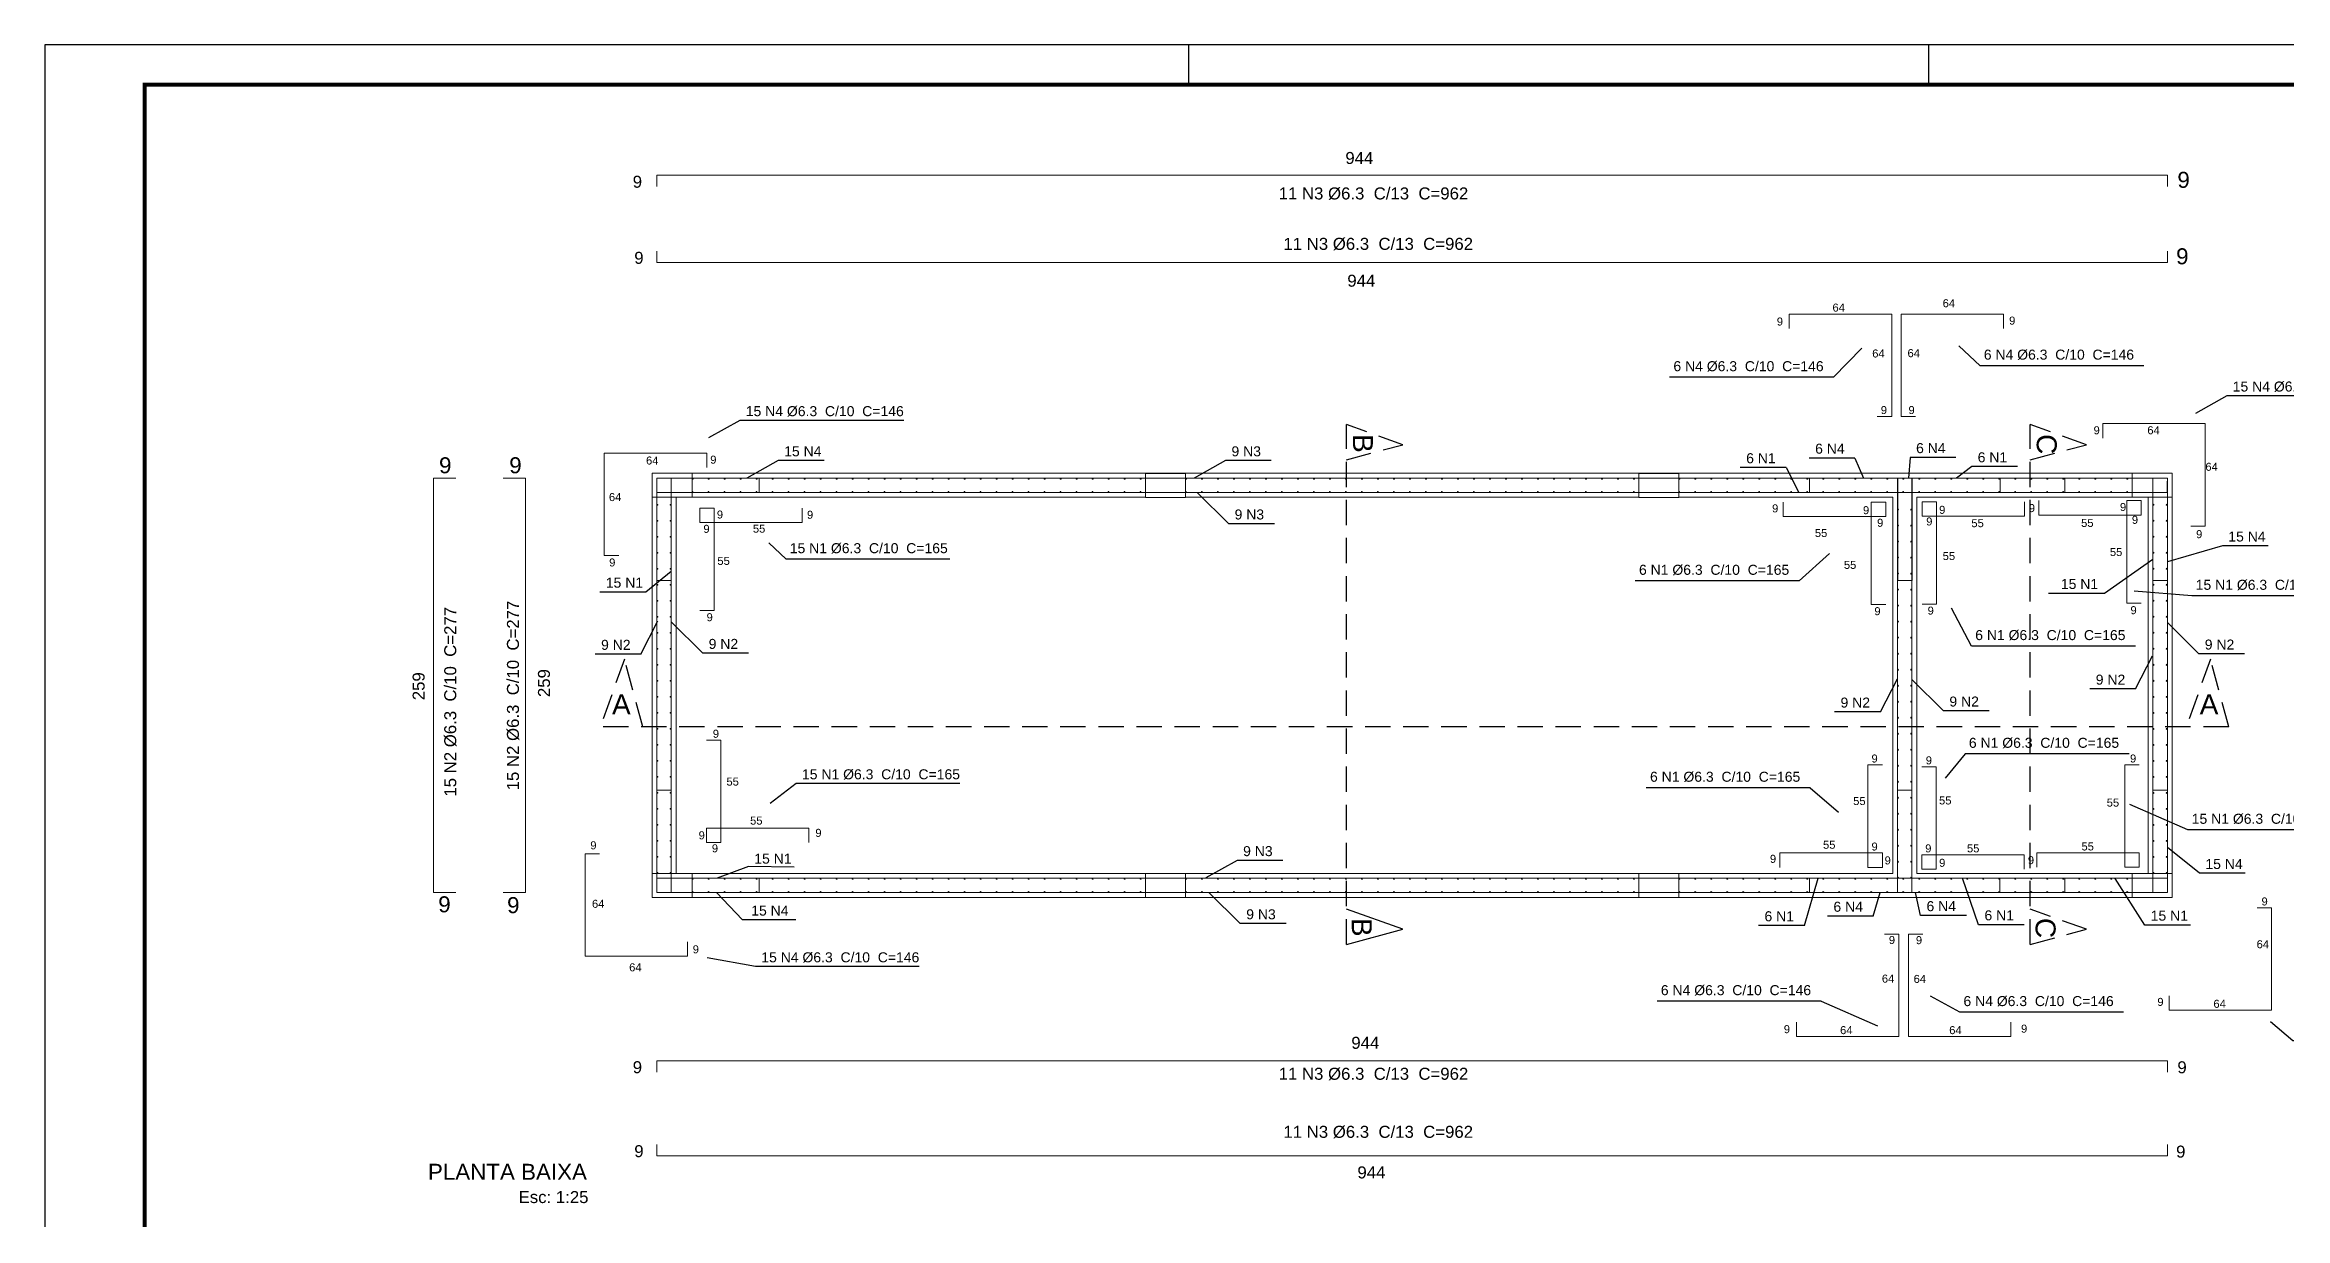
# Model space of a CAD drawing. Header units: centimetres. Extents: x 1386 to 1561, y 365 to 425.
# Drawn here: x 1386.2 to 1442.2, y 395.9 to 425.2 of the extents above; entities that cross this region are included whole.
import ezdxf

# ---------------------------------------------------------------- set-up
doc = ezdxf.new("R2010")
doc.units = ezdxf.units.CM
doc.linetypes.add('HIDDEN', pattern=[9.525, 6.35, -3.175])
for name, color, linetype, lineweight in [('ARM_LONGITUDINAL_Ø6_3', 31, 'Continuous', 9), ('DT-Textos', 7, 'Continuous', 5), ('ELE_CONT_NOS', 122, 'Continuous', 9), ('MUR_CARAS_HORMIGON', 5, 'Continuous', 9), ('PILAR_BETAO', 2, 'Continuous', 9)]:
    doc.layers.add(name, color=color, linetype=linetype, lineweight=lineweight)
for name, color, linetype in [('ARQ-FOLHA', 7, 'Continuous'), ('Bwc eletros móveis textos', 7, 'Continuous'), ('LINHAS GERAIS.', 7, 'Continuous'), ('PDF_Text', 7, 'Continuous')]:
    doc.layers.add(name, color=color, linetype=linetype)
doc.styles.add('PDF Arial', font='arial.ttf')
doc.styles.get("Standard").update_dxf_attribs({"font": 'arial.ttf'})

# ---------------------------------------------------------------- blocks, each defined once
blk = doc.blocks.new('FOLHA A1')
at = {"layer": 'ARQ-FOLHA'}
for p, q in [((841, 0), (0, 0)), ((0, 0), (0, -594)), ((286, -10), (286, 0)), ((471, -10), (471, 0))]:
    blk.add_line(p, q, dxfattribs=at)
at = {"layer": 'ARQ-FOLHA', "const_width": 1}
blk.add_lwpolyline([(25, -10), (25, -584), (831, -584), (831, -10), (25, -10)], dxfattribs=at)

msp = doc.modelspace()

# ---------------------------------------------------------------- linework, layer by layer
at = {"color": 8}
for p, q in [((1430.8727, 416.9197), (1431.5807, 417.646)), ((1434.5343, 417.2085), (1434.0055, 417.7038)), ((1430.8727, 416.9197), (1426.7752, 416.9197)), ((1438.6317, 417.2085), (1434.5343, 417.2085)), ((1429.6844, 414.6626), (1428.5406, 414.6626)), ((1429.6844, 414.6626), (1430.008, 414.0384)), ((1431.4079, 414.9003), (1430.2641, 414.9003)), ((1431.4079, 414.9003), (1431.6179, 414.3984)), ((1432.7876, 414.9151), (1432.75, 414.3979)), ((1433.9314, 414.9151), (1432.7876, 414.9151)), ((1434.3276, 414.6854), (1433.9462, 414.3984)), ((1435.4714, 414.6854), (1434.3276, 414.6854)), ((1404.6856, 412.371), (1404.2581, 412.7777)), ((1408.783, 412.371), (1404.6856, 412.371)), ((1430.0125, 411.8303), (1430.7687, 412.517)), ((1438.8566, 412.3649), (1437.6422, 411.5189)), ((1401.8167, 412.0672), (1401.1775, 411.5513)), ((1430.0125, 411.8303), (1425.9151, 411.8303)), ((1401.1775, 411.5513), (1400.0337, 411.5513)), ((1434.3199, 410.1989), (1433.8246, 411.1468)), ((1437.6422, 411.5189), (1436.2415, 411.5189)), ((1439.8315, 411.4555), (1438.3833, 411.5753)), ((1443.9289, 411.4555), (1439.8315, 411.4555)), ((1401.0588, 409.9985), (1401.4847, 410.8277)), ((1401.0588, 409.9985), (1399.915, 409.9985)), ((1438.4173, 410.1989), (1434.3199, 410.1989)), ((1438.4232, 409.1291), (1438.8491, 409.9583)), ((1432.0431, 408.5557), (1432.469, 409.3849)), ((1438.4232, 409.1291), (1437.2794, 409.1291)), ((1432.0431, 408.5557), (1430.8993, 408.5557)), ((1434.1615, 407.5064), (1433.6662, 406.903)), ((1438.2589, 407.5064), (1434.1615, 407.5064)), ((1430.2883, 406.6581), (1426.1908, 406.6581)), ((1430.2883, 406.6581), (1430.9963, 406.0469)), ((1439.7323, 405.6076), (1438.2792, 406.2433)), ((1443.8297, 405.6076), (1439.7323, 405.6076)), ((1440.0207, 404.5209), (1439.2166, 405.1656)), ((1430.1421, 403.2147), (1430.4866, 404.3984)), ((1434.497, 403.2376), (1434.093, 404.3984)), ((1438.6528, 403.2294), (1437.9086, 404.3903)), ((1441.1646, 404.5209), (1440.0207, 404.5209)), ((1402.9466, 404.0385), (1403.596, 403.3565)), ((1431.8656, 403.4524), (1432.0379, 404.0443)), ((1433.0484, 403.4673), (1432.9189, 404.0385)), ((1404.9314, 403.3565), (1403.596, 403.3565)), ((1431.8656, 403.4524), (1430.7218, 403.4524)), ((1434.1922, 403.4673), (1433.0484, 403.4673)), ((1430.1421, 403.2147), (1428.9983, 403.2147)), ((1435.6408, 403.2376), (1434.497, 403.2376)), ((1439.7966, 403.2294), (1438.6528, 403.2294)), ((1430.5588, 401.3243), (1426.4614, 401.3243)), ((1430.5588, 401.3243), (1431.9723, 400.713)), ((1434.0255, 401.0512), (1433.2968, 401.4544)), ((1438.1229, 401.0512), (1434.0255, 401.0512))]:
    msp.add_line(p, q, dxfattribs=at)
for points in [[(1444.8005, 416.4545), (1440.7031, 416.4545), (1439.9185, 416.0177)], [(1407.6296, 415.8387), (1403.5321, 415.8387), (1402.7476, 415.4018)], [(1405.6358, 414.8353), (1404.4919, 414.8353), (1403.7074, 414.3985)], [(1416.8177, 414.8353), (1415.6738, 414.8353), (1414.8893, 414.3984)], [(1416.8955, 413.2569), (1415.7517, 413.2569), (1414.9637, 414.0385)], [(1441.7368, 412.7058), (1440.593, 412.7058), (1439.2165, 412.3093)], [(1403.7486, 410.0221), (1402.6048, 410.0221), (1401.8167, 410.8036)], [(1441.1485, 410.0055), (1440.0046, 410.0055), (1439.2166, 410.7871)], [(1434.7646, 408.5813), (1433.6208, 408.5813), (1432.8327, 409.3628)], [(1409.0347, 406.7631), (1404.9372, 406.7631), (1404.2879, 406.2674)], [(1404.8891, 404.6766), (1403.7453, 404.6905), (1402.9608, 404.3985)], [(1417.1087, 404.8425), (1415.9649, 404.8425), (1415.1803, 404.4056)], [(1417.1866, 403.2641), (1416.0427, 403.2641), (1415.2547, 404.0457)], [(1408.0181, 402.1891), (1403.9206, 402.1891), (1402.7182, 402.4085)], [(1446.4519, 400.3352), (1442.3545, 400.3352), (1441.7953, 400.8095)]]:
    msp.add_lwpolyline(points, dxfattribs=at)
at = {"layer": 'ARM_LONGITUDINAL_Ø6_3'}
for p, q in [((1395.8739, 404.0385), (1396.4339, 404.0385)), ((1398.1737, 404.0385), (1397.6137, 404.0385)), ((1401.4567, 404.0385), (1402.0167, 404.0385)), ((1401.8167, 404.0385), (1401.4567, 404.0385)), ((1432.4727, 404.0393), (1432.8327, 404.0384)), ((1432.8327, 404.0384), (1432.4727, 404.0384)), ((1438.8566, 404.0384), (1439.2165, 404.0384))]:
    msp.add_line(p, q, dxfattribs=at)
for points in [[(1401.4567, 421.6863), (1401.4567, 421.9663), (1439.2166, 421.9662), (1439.2166, 421.6862)], [(1439.2165, 420.0673), (1439.2165, 419.7873), (1401.4567, 419.7875), (1401.4567, 420.0675)], [(1431.9657, 415.9389), (1432.3257, 415.9389), (1432.3257, 418.4989), (1429.7657, 418.4989), (1429.7657, 418.1389)], [(1432.9223, 415.9389), (1432.5623, 415.9389), (1432.5622, 418.4989), (1435.1223, 418.4989), (1435.1223, 418.1389)], [(1439.8014, 413.1998), (1440.1614, 413.1998), (1440.1614, 415.7598), (1437.6014, 415.7598), (1437.6014, 415.3998)], [(1402.7031, 414.6656), (1402.7031, 415.0256), (1400.1431, 415.0256), (1400.1431, 412.4656), (1400.5031, 412.4656)], [(1396.4339, 414.3985), (1395.8739, 414.3985), (1395.8738, 404.0385)], [(1397.6137, 414.3985), (1398.1737, 414.3985), (1398.1738, 404.0385)], [(1439.2133, 414.3184), (1439.2133, 414.0384), (1401.4535, 414.0385), (1401.4535, 414.3185)], [(1401.4567, 414.1185), (1401.4567, 414.3985), (1439.2166, 414.3984), (1439.2166, 414.1184)], [(1402.0167, 414.3985), (1401.4567, 414.3985), (1401.4567, 404.0385)], [(1404.0167, 414.0384), (1404.0167, 414.3984), (1401.4567, 414.3985), (1401.4567, 411.8384), (1401.8167, 411.8384)], [(1404.0167, 414.3985), (1404.0167, 414.0385), (1401.4567, 414.0385), (1401.4567, 414.3985), (1401.8167, 414.3985), (1401.8167, 411.8385), (1401.4567, 411.8385)], [(1401.8157, 414.3985), (1401.8167, 414.3985), (1401.8167, 404.0385)], [(1432.8352, 411.8379), (1432.4752, 411.8379), (1432.4752, 414.3979), (1432.8352, 414.3979), (1432.8352, 414.0379), (1430.2752, 414.0379), (1430.2752, 414.3979)], [(1432.2727, 414.3984), (1432.8327, 414.3984), (1432.8327, 404.0384)], [(1432.8352, 414.3996), (1432.4727, 414.3993), (1432.4727, 404.0393)], [(1432.4752, 411.8396), (1432.8352, 411.8396), (1432.8352, 414.3996), (1432.4752, 414.3996), (1432.4752, 414.0396), (1435.0352, 414.0396), (1435.0352, 414.3996)], [(1438.8565, 411.8384), (1439.2165, 411.8384), (1439.2166, 414.3984), (1436.6565, 414.3984), (1436.6565, 414.0384)], [(1439.2166, 411.8384), (1438.8566, 411.8384), (1438.8566, 414.3984), (1439.2166, 414.3984), (1439.2166, 414.0384), (1436.6566, 414.0384), (1436.6566, 414.3984)], [(1438.6566, 414.3984), (1439.2166, 414.3984), (1439.2166, 404.0384)], [(1439.2166, 414.3984), (1438.8566, 414.3984), (1438.8565, 404.0384)], [(1405.0913, 413.6501), (1405.0913, 413.2901), (1402.5313, 413.2901), (1402.5313, 413.6501), (1402.8913, 413.6501), (1402.8913, 411.0901), (1402.5313, 411.0901)], [(1432.1763, 411.2369), (1431.8163, 411.2369), (1431.8163, 413.7969), (1432.1763, 413.7969), (1432.1763, 413.4369), (1429.6163, 413.4369), (1429.6163, 413.7969)], [(1433.0861, 411.2454), (1433.4461, 411.2454), (1433.4461, 413.8054), (1433.0861, 413.8054), (1433.0861, 413.4454), (1435.6461, 413.4454), (1435.6461, 413.8054)], [(1438.5649, 411.2765), (1438.2049, 411.2765), (1438.2049, 413.8365), (1438.5649, 413.8365), (1438.5649, 413.4765), (1436.0049, 413.4765), (1436.0049, 413.8365)], [(1402.699, 407.849), (1403.059, 407.849), (1403.059, 405.289), (1402.699, 405.289), (1402.699, 405.649), (1405.259, 405.649), (1405.259, 405.289)], [(1429.5328, 404.6698), (1429.5328, 405.0298), (1432.0928, 405.0298), (1432.0928, 404.6698), (1431.7328, 404.6698), (1431.7328, 407.2298), (1432.0928, 407.2298)], [(1433.0752, 407.1837), (1433.4352, 407.1837), (1433.4352, 404.6237), (1433.0752, 404.6237), (1433.0752, 404.9837), (1435.6352, 404.9837), (1435.6352, 404.6237)], [(1435.9516, 404.6712), (1435.9516, 405.0312), (1438.5116, 405.0312), (1438.5116, 404.6712), (1438.1516, 404.6712), (1438.1516, 407.2312), (1438.5116, 407.2312)], [(1401.4567, 406.5985), (1401.8167, 406.5985), (1401.8167, 404.0385), (1401.4567, 404.0385), (1401.4567, 404.3985), (1404.0167, 404.3985), (1404.0167, 404.0385)], [(1401.8167, 406.5985), (1401.4567, 406.5985), (1401.4567, 404.0385), (1404.0167, 404.0385), (1404.0167, 404.3985)], [(1430.2672, 404.0384), (1430.2672, 404.3984), (1432.8272, 404.3984), (1432.8272, 404.0384), (1432.4672, 404.0384), (1432.4672, 406.5984), (1432.8272, 406.5984)], [(1432.4672, 406.5984), (1432.8272, 406.5984), (1432.8272, 404.0384), (1432.4672, 404.0384), (1432.4672, 404.3984), (1435.0272, 404.3984), (1435.0272, 404.0384)], [(1436.6566, 404.0384), (1436.6566, 404.3984), (1439.2166, 404.3984), (1439.2166, 404.0384), (1438.8566, 404.0384), (1438.8566, 406.5984), (1439.2166, 406.5984)], [(1436.6566, 404.3984), (1436.6566, 404.0384), (1439.2166, 404.0384), (1439.2166, 406.5984), (1438.8566, 406.5984)], [(1400.0231, 405.0067), (1399.6631, 405.0067), (1399.6631, 402.4467), (1402.2231, 402.4467), (1402.2231, 402.8067)], [(1401.4567, 404.1185), (1401.4567, 404.3985), (1439.2166, 404.3984), (1439.2166, 404.1184)], [(1439.2165, 404.3184), (1439.2165, 404.0384), (1401.4567, 404.0386), (1401.4567, 404.3186)], [(1439.261, 401.4581), (1439.261, 401.0981), (1441.821, 401.098), (1441.821, 403.6581), (1441.461, 403.6581)], [(1429.944, 400.7999), (1429.944, 400.4399), (1432.504, 400.4399), (1432.504, 402.9999), (1432.144, 402.9999)], [(1435.3055, 400.7999), (1435.3055, 400.4399), (1432.7455, 400.4399), (1432.7455, 402.9999), (1433.1055, 402.9999)], [(1401.4567, 399.5555), (1401.4567, 399.8355), (1439.2166, 399.8354), (1439.2166, 399.5554)], [(1439.2165, 397.7405), (1439.2165, 397.4605), (1401.4567, 397.4606), (1401.4567, 397.7406)]]:
    msp.add_lwpolyline(points, dxfattribs=at)
for centre in [(1402.3499, 414.3848), (1402.3499, 414.0511), (1402.7499, 414.3848), (1402.7499, 414.0511), (1403.1499, 414.3848), (1403.1499, 414.0511), (1403.5499, 414.3848), (1403.5499, 414.0511), (1403.9499, 414.3848), (1403.9499, 414.0511), (1404.3499, 414.3848), (1404.3499, 414.0511), (1404.7499, 414.3848), (1404.7499, 414.0511), (1405.1499, 414.3848), (1405.1499, 414.0511), (1405.5499, 414.3848), (1405.5499, 414.0511), (1405.9499, 414.3848), (1405.9499, 414.0511), (1406.3499, 414.3848), (1406.3499, 414.0511), (1406.7499, 414.3848), (1406.7499, 414.0511), (1407.1499, 414.3848), (1407.1499, 414.0511), (1407.5499, 414.3848), (1407.5499, 414.0511), (1407.9499, 414.3848), (1407.9499, 414.0511), (1408.3499, 414.3848), (1408.3499, 414.0511), (1408.7499, 414.3848), (1408.7499, 414.0511), (1409.1499, 414.3848), (1409.1499, 414.0511), (1409.5499, 414.3848), (1409.5499, 414.0511), (1409.9499, 414.3848), (1409.9499, 414.0511), (1410.3499, 414.3848), (1410.3499, 414.0511), (1410.7499, 414.3848), (1410.7499, 414.0511), (1411.1499, 414.3848), (1411.1499, 414.0511), (1411.5499, 414.3848), (1411.5499, 414.0511), (1411.9499, 414.3848), (1411.9499, 414.0511), (1412.3499, 414.3848), (1412.3499, 414.0511), (1412.7499, 414.3848), (1412.7499, 414.0511), (1413.1499, 414.3848), (1413.1499, 414.0511), (1413.5499, 414.3848), (1413.5499, 414.0511), (1414.6819, 414.3848), (1414.6819, 414.0511), (1415.0819, 414.3848), (1415.0819, 414.0511), (1415.4819, 414.3848), (1415.4819, 414.0511), (1415.8819, 414.3848), (1415.8819, 414.0511), (1416.2819, 414.3848), (1416.2819, 414.0511), (1416.6819, 414.3848), (1416.6819, 414.0511), (1417.0819, 414.3848), (1417.0819, 414.0511), (1417.4819, 414.3848), (1417.4819, 414.0511), (1417.8819, 414.3848), (1417.8819, 414.0511), (1418.2819, 414.3848), (1418.2819, 414.0511), (1418.6819, 414.3848), (1418.6819, 414.0511), (1419.0819, 414.3848), (1419.0819, 414.0511), (1419.4819, 414.3848), (1419.4819, 414.0511), (1419.8819, 414.3848), (1419.8819, 414.0511), (1420.2819, 414.3848), (1420.2819, 414.0511), (1420.6819, 414.3848), (1420.6819, 414.0511), (1421.0819, 414.3848), (1421.0819, 414.0511), (1421.4819, 414.3848), (1421.4819, 414.0511), (1421.8819, 414.3848), (1421.8819, 414.0511), (1422.2819, 414.3848), (1422.2819, 414.0511), (1422.6819, 414.3848), (1422.6819, 414.0511), (1423.0819, 414.3848), (1423.0819, 414.0511), (1423.4819, 414.3848), (1423.4819, 414.0511), (1423.8819, 414.3848), (1423.8819, 414.0511), (1424.2819, 414.3848), (1424.2819, 414.0511), (1424.6819, 414.3848), (1424.6819, 414.0511), (1425.0819, 414.3848), (1425.0819, 414.0511), (1425.4819, 414.3848), (1425.4819, 414.0511), (1425.8819, 414.3848), (1425.8819, 414.0511), (1427.0139, 414.3847), (1427.0139, 414.0511), (1427.4139, 414.3847), (1427.4139, 414.0511), (1427.8139, 414.3847), (1427.8139, 414.0511), (1428.2139, 414.3847), (1428.2139, 414.0511), (1428.6139, 414.3847), (1428.6139, 414.0511), (1429.0139, 414.3847), (1429.0139, 414.0511), (1429.4139, 414.3847), (1429.4139, 414.0511), (1429.8139, 414.3847), (1429.8139, 414.0511), (1430.2139, 414.3847), (1430.2139, 414.0511), (1430.6139, 414.3847), (1430.6139, 414.0511), (1431.0139, 414.3847), (1431.0139, 414.0511), (1431.4139, 414.3847), (1431.4139, 414.0511), (1431.8139, 414.3847), (1431.8139, 414.0511), (1432.2139, 414.3847), (1432.2139, 414.0511), (1432.6139, 414.3847), (1432.6139, 414.0511), (1433.0139, 414.3847), (1433.0139, 414.0511), (1433.4139, 414.3847), (1433.4139, 414.0511), (1433.8139, 414.3847), (1433.8139, 414.0511), (1434.2139, 414.3847), (1434.2139, 414.0511), (1434.6139, 414.3847), (1434.6139, 414.0511), (1435.0139, 414.3847), (1435.0139, 414.0511), (1435.4139, 414.3847), (1435.4139, 414.0511), (1435.8139, 414.3847), (1435.8139, 414.0511), (1436.2139, 414.3847), (1436.2139, 414.0511), (1436.6139, 414.3847), (1436.6139, 414.0511), (1437.0139, 414.3847), (1437.0139, 414.0511), (1437.4139, 414.3847), (1437.4139, 414.0511), (1437.8139, 414.3847), (1437.8139, 414.0511), (1438.2139, 414.3847), (1438.2139, 414.0511), (1401.469, 413.731), (1401.469, 413.331), (1401.8027, 413.731), (1401.8027, 413.331), (1432.4795, 413.611), (1432.8131, 413.611), (1438.8689, 413.732), (1438.8689, 413.332), (1439.2025, 413.732), (1439.2025, 413.332), (1401.469, 412.931), (1401.8027, 412.931), (1432.4795, 413.211), (1432.4795, 412.811), (1432.8131, 413.211), (1432.8131, 412.811), (1438.8689, 412.932), (1439.2025, 412.932), (1401.469, 412.531), (1401.8027, 412.531), (1432.4795, 412.411), (1432.8131, 412.411), (1438.8689, 412.532), (1439.2025, 412.532), (1401.469, 412.131), (1401.469, 411.731), (1401.8027, 412.131), (1401.8027, 411.731), (1432.4795, 412.011), (1432.8131, 412.011), (1438.8689, 412.132), (1438.8689, 411.732), (1439.2025, 412.132), (1439.2025, 411.732), (1401.469, 411.331), (1401.8027, 411.331), (1432.4795, 411.611), (1432.4795, 411.211), (1432.8131, 411.611), (1432.8131, 411.211), (1438.8689, 411.332), (1439.2025, 411.332), (1401.469, 410.931), (1401.469, 410.531), (1401.8027, 410.931), (1401.8027, 410.531), (1432.4795, 410.811), (1432.8131, 410.811), (1438.8689, 410.932), (1438.8689, 410.532), (1439.2025, 410.932), (1439.2025, 410.532), (1401.469, 410.131), (1401.8027, 410.131), (1432.4795, 410.411), (1432.4795, 410.011), (1432.8131, 410.411), (1432.8131, 410.011), (1438.8689, 410.132), (1439.2025, 410.132), (1401.469, 409.731), (1401.8027, 409.731), (1432.4795, 409.611), (1432.8131, 409.611), (1438.8689, 409.732), (1439.2025, 409.732), (1401.469, 409.331), (1401.469, 408.931), (1401.8027, 409.331), (1401.8027, 408.931), (1432.4795, 409.211), (1432.8131, 409.211), (1438.8689, 409.332), (1438.8689, 408.932), (1439.2025, 409.332), (1439.2025, 408.932), (1401.469, 408.531), (1401.8027, 408.531), (1432.4795, 408.811), (1432.4795, 408.411), (1432.8131, 408.811), (1432.8131, 408.411), (1438.8689, 408.532), (1439.2025, 408.532), (1401.469, 408.131), (1401.469, 407.731), (1401.8027, 408.131), (1401.8027, 407.731), (1432.4795, 408.011), (1432.8131, 408.011), (1438.8689, 408.132), (1438.8689, 407.732), (1439.2025, 408.132), (1439.2025, 407.732), (1401.469, 407.331), (1401.8027, 407.331), (1432.4795, 407.611), (1432.4795, 407.211), (1432.8131, 407.611), (1432.8131, 407.211), (1438.8689, 407.332), (1439.2025, 407.332), (1401.469, 406.931), (1401.8027, 406.931), (1432.4795, 406.811), (1432.8131, 406.811), (1438.8689, 406.932), (1439.2025, 406.932), (1401.469, 406.531), (1401.469, 406.131), (1401.8027, 406.531), (1401.8027, 406.131), (1432.4795, 406.411), (1432.8131, 406.411), (1438.8689, 406.532), (1438.8689, 406.132), (1439.2025, 406.532), (1439.2025, 406.132), (1401.469, 405.731), (1401.8027, 405.731), (1432.4795, 406.011), (1432.4795, 405.611), (1432.8131, 406.011), (1432.8131, 405.611), (1438.8689, 405.732), (1439.2025, 405.732), (1401.469, 405.331), (1401.469, 404.931), (1401.8027, 405.331), (1401.8027, 404.931), (1432.4795, 405.211), (1432.8131, 405.211), (1438.8689, 405.332), (1438.8689, 404.932), (1439.2025, 405.332), (1439.2025, 404.932), (1401.469, 404.531), (1401.8027, 404.531), (1402.3501, 404.3848), (1402.7501, 404.3848), (1403.1501, 404.3848), (1403.5501, 404.3848), (1403.9501, 404.3848), (1404.3501, 404.3848), (1404.7501, 404.3848), (1405.1501, 404.3848), (1405.5501, 404.3848), (1405.9501, 404.3848), (1406.3501, 404.3848), (1406.7501, 404.3848), (1407.1501, 404.3848), (1407.5501, 404.3848), (1407.9501, 404.3848), (1408.3501, 404.3848), (1408.7501, 404.3848), (1409.1501, 404.3848), (1409.5501, 404.3848), (1409.9501, 404.3848), (1410.3501, 404.3848), (1410.7501, 404.3848), (1411.1501, 404.3848), (1411.5501, 404.3848), (1411.9501, 404.3848), (1412.3501, 404.3848), (1412.7501, 404.3848), (1413.1501, 404.3848), (1413.5501, 404.3848), (1414.6819, 404.3847), (1415.0819, 404.3847), (1415.4819, 404.3847), (1415.8819, 404.3847), (1416.2819, 404.3847), (1416.6819, 404.3847), (1417.0819, 404.3847), (1417.4819, 404.3847), (1417.8819, 404.3847), (1418.2819, 404.3847), (1418.6819, 404.3847), (1419.0819, 404.3847), (1419.4819, 404.3847), (1419.8819, 404.3847), (1420.2819, 404.3847), (1420.6819, 404.3847), (1421.0819, 404.3847), (1421.4819, 404.3847), (1421.8819, 404.3847), (1422.2819, 404.3847), (1422.6819, 404.3847), (1423.0819, 404.3847), (1423.4819, 404.3847), (1423.8819, 404.3847), (1424.2819, 404.3847), (1424.6819, 404.3847), (1425.0819, 404.3847), (1425.4819, 404.3847), (1425.8819, 404.3847), (1427.0139, 404.3847), (1427.4139, 404.3847), (1427.8139, 404.3847), (1428.2139, 404.3847), (1428.6139, 404.3847), (1429.0139, 404.3847), (1429.4139, 404.3847), (1429.8139, 404.3847), (1430.2139, 404.3847), (1430.6139, 404.3847), (1431.0139, 404.3847), (1431.4139, 404.3847), (1431.8139, 404.3847), (1432.2139, 404.3847), (1432.4795, 404.811), (1432.4795, 404.411), (1432.6139, 404.3847), (1432.8131, 404.811), (1432.8131, 404.411), (1433.0139, 404.3847), (1433.4139, 404.3847), (1433.8139, 404.3847), (1434.2139, 404.3847), (1434.6139, 404.3847), (1435.0139, 404.3847), (1435.4139, 404.3847), (1435.8139, 404.3847), (1436.2139, 404.3847), (1436.6139, 404.3847), (1437.0139, 404.3847), (1437.4139, 404.3847), (1437.8139, 404.3847), (1438.2139, 404.3847), (1438.8689, 404.532), (1439.2025, 404.532), (1402.3501, 404.0511), (1402.7501, 404.0511), (1403.1501, 404.0511), (1403.5501, 404.0511), (1403.9501, 404.0511), (1404.3501, 404.0511), (1404.7501, 404.0511), (1405.1501, 404.0511), (1405.5501, 404.0511), (1405.9501, 404.0511), (1406.3501, 404.0511), (1406.7501, 404.0511), (1407.1501, 404.0511), (1407.5501, 404.0511), (1407.9501, 404.0511), (1408.3501, 404.0511), (1408.7501, 404.0511), (1409.1501, 404.0511), (1409.5501, 404.0511), (1409.9501, 404.0511), (1410.3501, 404.0511), (1410.7501, 404.0511), (1411.1501, 404.0511), (1411.5501, 404.0511), (1411.9501, 404.0511), (1412.3501, 404.0511), (1412.7501, 404.0511), (1413.1501, 404.0511), (1413.5501, 404.0511), (1414.6819, 404.0511), (1415.0819, 404.0511), (1415.4819, 404.0511), (1415.8819, 404.0511), (1416.2819, 404.0511), (1416.6819, 404.0511), (1417.0819, 404.0511), (1417.4819, 404.0511), (1417.8819, 404.0511), (1418.2819, 404.0511), (1418.6819, 404.0511), (1419.0819, 404.0511), (1419.4819, 404.0511), (1419.8819, 404.0511), (1420.2819, 404.0511), (1420.6819, 404.0511), (1421.0819, 404.0511), (1421.4819, 404.0511), (1421.8819, 404.0511), (1422.2819, 404.0511), (1422.6819, 404.0511), (1423.0819, 404.0511), (1423.4819, 404.0511), (1423.8819, 404.0511), (1424.2819, 404.0511), (1424.6819, 404.0511), (1425.0819, 404.0511), (1425.4819, 404.0511), (1425.8819, 404.0511), (1427.0139, 404.0511), (1427.4139, 404.0511), (1427.8139, 404.0511), (1428.2139, 404.0511), (1428.6139, 404.0511), (1429.0139, 404.0511), (1429.4139, 404.0511), (1429.8139, 404.0511), (1430.2139, 404.0511), (1430.6139, 404.0511), (1431.0139, 404.0511), (1431.4139, 404.0511), (1431.8139, 404.0511), (1432.2139, 404.0511), (1432.6139, 404.0511), (1433.0139, 404.0511), (1433.4139, 404.0511), (1433.8139, 404.0511), (1434.2139, 404.0511), (1434.6139, 404.0511), (1435.0139, 404.0511), (1435.4139, 404.0511), (1435.8139, 404.0511), (1436.2139, 404.0511), (1436.6139, 404.0511), (1437.0139, 404.0511), (1437.4139, 404.0511), (1437.8139, 404.0511), (1438.2139, 404.0511)]:
    msp.add_circle(centre, 0.0126, dxfattribs=at)
at = {"layer": 'ELE_CONT_NOS'}
for p, q in [((1402.3367, 414.5185), (1414.1687, 414.5185)), ((1414.1687, 414.5185), (1426.5007, 414.5185)), ((1426.5007, 414.5185), (1432.6527, 414.5185)), ((1432.6527, 414.5185), (1438.3367, 414.5185)), ((1401.3367, 404.5185), (1401.3367, 413.9185)), ((1401.9367, 404.5185), (1401.9367, 413.9185)), ((1402.3367, 413.9185), (1413.6687, 413.9185)), ((1414.6687, 413.9185), (1426.0007, 413.9185)), ((1427.0007, 413.9185), (1432.3527, 413.9185)), ((1432.3527, 404.5193), (1432.3527, 413.9185)), ((1432.9527, 404.5193), (1432.9527, 413.9185)), ((1432.9527, 413.9185), (1438.3367, 413.9185)), ((1438.7351, 404.5195), (1438.7367, 413.9185)), ((1439.3351, 404.5195), (1439.3367, 413.9185)), ((1402.3367, 404.5185), (1413.8687, 404.5188)), ((1414.4687, 404.5188), (1426.2007, 404.5191)), ((1426.8007, 404.5192), (1432.3527, 404.5193)), ((1432.9527, 404.5193), (1438.335, 404.5195)), ((1402.3367, 403.9185), (1413.6687, 403.9188)), ((1414.6687, 403.9188), (1426.0007, 403.9191)), ((1427.0007, 403.9192), (1432.6527, 403.9193)), ((1432.6527, 403.9193), (1438.335, 403.9195))]:
    msp.add_line(p, q, dxfattribs=at)
at = {"layer": 'LINHAS GERAIS.', "color": 9, "linetype": 'HIDDEN', "ltscale": 0.1}
for p, q in [((1418.6945, 402.7443), (1418.6945, 415.7356)), ((1420.1021, 415.2332), (1418.6945, 415.7356)), ((1435.7882, 402.7443), (1435.7882, 415.7356)), ((1437.1959, 415.2332), (1435.7882, 415.7356)), ((1418.6945, 414.8552), (1420.1021, 415.2332)), ((1435.7882, 414.8552), (1437.1959, 415.2332)), ((1400.6487, 409.8777), (1400.0428, 408.18)), ((1401.1046, 408.18), (1400.6487, 409.8777)), ((1440.2956, 409.8777), (1439.6897, 408.18)), ((1440.7515, 408.18), (1440.2956, 409.8777)), ((1440.7515, 408.18), (1400.0428, 408.18)), ((1437.1959, 403.1223), (1435.7882, 403.6246)), ((1435.7882, 402.7443), (1437.1959, 403.1223))]:
    msp.add_line(p, q, dxfattribs=at)
at = {"layer": 'LINHAS GERAIS.', "color": 8, "linetype": 'HIDDEN'}
for p, q in [((1420.1021, 403.1223), (1418.6945, 403.6246)), ((1418.6945, 402.7443), (1420.1021, 403.1223))]:
    msp.add_line(p, q, dxfattribs=at)
at = {"layer": 'MUR_CARAS_HORMIGON'}
msp.add_line((1432.9527, 404.3993), (1438.335, 404.3995), dxfattribs=at)
at = {"layer": 'PILAR_BETAO'}
for points in [[(1401.3367, 413.9185), (1402.3367, 413.9185), (1402.3367, 414.5185), (1401.3367, 414.5185), (1401.3367, 413.9185)], [(1413.6687, 413.9175), (1414.6687, 413.9175), (1414.6687, 414.5175), (1413.6687, 414.5175), (1413.6687, 413.9175)], [(1426.0007, 413.9175), (1427.0007, 413.9175), (1427.0007, 414.5175), (1426.0007, 414.5175), (1426.0007, 413.9175)], [(1438.3367, 413.9185), (1439.3367, 413.9185), (1439.3367, 414.5185), (1438.3367, 414.5185), (1438.3367, 413.9185)], [(1401.3367, 403.9185), (1402.3367, 403.9185), (1402.3367, 404.5185), (1401.3367, 404.5185), (1401.3367, 403.9185)], [(1413.6687, 403.9185), (1414.6687, 403.9185), (1414.6687, 404.5185), (1413.6687, 404.5185), (1413.6687, 403.9185)], [(1426.0007, 403.9185), (1427.0007, 403.9185), (1427.0007, 404.5185), (1426.0007, 404.5185), (1426.0007, 403.9185)], [(1438.335, 403.9195), (1439.335, 403.9195), (1439.335, 404.5195), (1438.335, 404.5195), (1438.335, 403.9195)]]:
    msp.add_lwpolyline(points, close=True, dxfattribs=at)

# ---------------------------------------------------------------- block references
at = {"layer": 'ARQ-FOLHA', "xscale": 0.1, "yscale": 0.1, "zscale": 0.1}
msp.add_blockref('FOLHA A1', (1386.157, 425.2282), dxfattribs=at)

# ---------------------------------------------------------------- texts
at = {"layer": 'Bwc eletros móveis textos', "color": 1}
for s, rotation, p in [('B', 269.97233, (1418.8579, 415.4984)), ('C', 269.97233, (1435.9517, 415.4984)), ('A', 359.97233, (1400.3367, 408.4942)), ('A', 359.97233, (1440.0265, 408.4971)), ('B', 269.97233, (1418.8292, 403.406)), ('C', 269.97233, (1435.9229, 403.406))]:
    msp.add_text(s, height=0.5, rotation=rotation, dxfattribs=at).set_placement(p)
at = {"layer": 'DT-Textos'}
for s, height, p in [('944', 0.3, (1418.6682, 422.2499)), ('9', 0.3, (1400.8538, 421.6562)), ('9', 0.4, (1439.4673, 421.6538)), ('11 N3 Ø6.3  C/13  C=962', 0.3, (1417.0008, 421.3635)), ('9', 0.3, (1400.8923, 419.7542)), ('11 N3 Ø6.3  C/13  C=962', 0.3, (1417.1198, 420.1036)), ('9', 0.4, (1439.4356, 419.7425)), ('944', 0.3, (1418.7181, 419.1824)), ('9', 0.2, (1429.4542, 418.2118)), ('64', 0.2, (1430.8455, 418.5607)), ('64', 0.2, (1433.5998, 418.6691)), ('9', 0.2, (1435.2617, 418.2352)), ('6 N4 Ø6.3  C/10  C=146', 0.25, (1426.8691, 417.0712)), ('64', 0.2, (1431.8389, 417.414)), ('64', 0.2, (1432.7211, 417.4209)), ('6 N4 Ø6.3  C/10  C=146', 0.25, (1434.6282, 417.3601)), ('15 N4 Ø6.3  C/10  C=146', 0.25, (1440.8506, 416.5628)), ('15 N4 Ø6.3  C/10  C=146', 0.25, (1403.6797, 415.947)), ('9', 0.2, (1432.054, 415.9994)), ('9', 0.2, (1432.7454, 415.9994)), ('9', 0.2, (1437.3722, 415.4936)), ('64', 0.2, (1438.7162, 415.4948)), ('15 N4 ', 0.25, (1404.6395, 414.9436)), ('9 N3 ', 0.25, (1415.8214, 414.9436)), ('6 N1', 0.25, (1428.6882, 414.7709)), ('6 N4', 0.25, (1430.4116, 415.0086)), ('6 N4', 0.25, (1432.9352, 415.0235)), ('6 N1', 0.25, (1434.4752, 414.7937)), ('9', 0.4, (1396.0122, 414.5194)), ('9', 0.4, (1397.7668, 414.5194)), ('64', 0.2, (1401.1869, 414.7386)), ('9', 0.2, (1402.7915, 414.7593)), ('64', 0.2, (1440.1676, 414.5824)), ('64', 0.2, (1400.2585, 413.8241)), ('9', 0.2, (1402.957, 413.3885)), ('9', 0.2, (1405.2098, 413.3829)), ('9 N3 ', 0.25, (1415.8993, 413.3653)), ('9', 0.2, (1429.3366, 413.5423)), ('9', 0.2, (1431.6076, 413.4974)), ('9', 0.2, (1431.9607, 413.1823)), ('9', 0.2, (1433.1888, 413.216)), ('9', 0.2, (1433.5115, 413.5059)), ('55', 0.2, (1434.3172, 413.1725)), ('9', 0.2, (1435.7535, 413.5497)), ('55', 0.2, (1437.061, 413.1785)), ('9', 0.2, (1438.0315, 413.576)), ('9', 0.2, (1438.33, 413.2557)), ('9', 0.2, (1402.6208, 413.0313)), ('55', 0.2, (1403.8578, 413.0356)), ('15 N1 Ø6.3  C/10  C=165', 0.25, (1404.7795, 412.5225)), ('55', 0.2, (1430.4051, 412.9269)), ('9', 0.2, (1439.9349, 412.898)), ('15 N4 ', 0.25, (1440.7405, 412.8141)), ('9', 0.2, (1400.2652, 412.1909)), ('55', 0.2, (1402.9699, 412.2295)), ('6 N1 Ø6.3  C/10  C=165', 0.25, (1426.009, 411.9818)), ('55', 0.2, (1431.1308, 412.1304)), ('55', 0.2, (1433.6005, 412.351)), ('55', 0.2, (1437.7802, 412.451)), ('15 N1 ', 0.25, (1400.1812, 411.6596)), ('15 N1 ', 0.25, (1436.555, 411.6272)), ('15 N1 Ø6.3  C/10  C=165', 0.25, (1439.9254, 411.607)), ('9', 0.2, (1431.8923, 410.9737)), ('9', 0.2, (1433.2234, 410.9873)), ('9', 0.2, (1438.2953, 410.9972)), ('9', 0.2, (1402.7004, 410.8221)), ('6 N1 Ø6.3  C/10  C=165', 0.25, (1434.4138, 410.3504)), ('9 N2', 0.25, (1400.0626, 410.1068)), ('9 N2', 0.25, (1402.7524, 410.1304)), ('9 N2', 0.25, (1440.1522, 410.1139)), ('9 N2', 0.25, (1437.427, 409.2374)), ('9 N2', 0.25, (1431.0468, 408.664)), ('9 N2', 0.25, (1433.7683, 408.6896)), ('9', 0.2, (1402.8566, 407.9094)), ('6 N1 Ø6.3  C/10  C=165', 0.25, (1434.2554, 407.6579)), ('9', 0.2, (1431.8209, 407.2902)), ('9', 0.2, (1433.178, 407.2442)), ('9', 0.2, (1438.2829, 407.2917)), ('55', 0.2, (1403.1968, 406.7135)), ('15 N1 Ø6.3  C/10  C=165', 0.25, (1405.0848, 406.8714)), ('6 N1 Ø6.3  C/10  C=165', 0.25, (1426.2847, 406.8096)), ('55', 0.2, (1431.3626, 406.2274)), ('55', 0.2, (1433.5097, 406.2424)), ('55', 0.2, (1437.7014, 406.1885)), ('9', 0.2, (1402.5007, 405.3706)), ('55', 0.2, (1403.7882, 405.7384)), ('9', 0.2, (1405.4184, 405.4325)), ('15 N1 Ø6.3  C/10  C=165', 0.25, (1439.8262, 405.7591)), ('9', 0.2, (1399.7932, 405.1205)), ('9', 0.2, (1402.8323, 405.0463)), ('15 N1', 0.25, (1403.8929, 404.7628)), ('9 N3 ', 0.25, (1416.1124, 404.9508)), ('9', 0.2, (1429.282, 404.784)), ('55', 0.2, (1430.6092, 405.1351)), ('9', 0.2, (1431.8209, 405.0902)), ('9', 0.2, (1432.1483, 404.7438)), ('9', 0.2, (1433.1639, 405.0442)), ('55', 0.2, (1434.2076, 405.0454)), ('9', 0.2, (1435.7302, 404.7497)), ('55', 0.2, (1437.07, 405.093)), ('9', 0.2, (1433.5114, 404.6842)), ('15 N4', 0.25, (1440.1683, 404.6292)), ('9', 0.4, (1395.9918, 403.5464)), ('9', 0.4, (1397.7129, 403.5262)), ('64', 0.2, (1399.8353, 403.6601)), ('6 N4', 0.25, (1430.8694, 403.5608)), ('6 N4', 0.25, (1433.196, 403.5756)), ('9', 0.2, (1441.5708, 403.7186)), ('15 N4 ', 0.25, (1403.8167, 403.4649)), ('9 N3 ', 0.25, (1416.1903, 403.3724)), ('6 N1', 0.25, (1429.1459, 403.323)), ('6 N1', 0.25, (1434.6445, 403.3459)), ('15 N1', 0.25, (1438.8003, 403.3377)), ('9', 0.2, (1402.3538, 402.522)), ('9', 0.2, (1432.2552, 402.7549)), ('9', 0.2, (1432.931, 402.7512)), ('64', 0.2, (1441.448, 402.6481)), ('64', 0.2, (1400.7645, 402.0718)), ('15 N4 Ø6.3  C/10  C=146', 0.25, (1404.0682, 402.2974)), ('6 N4 Ø6.3  C/10  C=146', 0.25, (1426.5553, 401.4758)), ('64', 0.2, (1432.0797, 401.7894)), ('64', 0.2, (1432.8734, 401.7817)), ('6 N4 Ø6.3  C/10  C=146', 0.25, (1434.1194, 401.2027)), ('9', 0.2, (1438.9662, 401.2078)), ('64', 0.2, (1440.3686, 401.1598)), ('9', 0.2, (1429.6291, 400.5257)), ('64', 0.2, (1431.0359, 400.5017)), ('64', 0.2, (1433.7638, 400.5017)), ('9', 0.2, (1435.558, 400.5384)), ('944', 0.3, (1418.8181, 400.1349)), ('9', 0.3, (1400.8538, 399.5255)), ('11 N3 Ø6.3  C/13  C=962', 0.3, (1417.0008, 399.3613)), ('9', 0.3, (1439.4673, 399.523)), ('11 N3 Ø6.3  C/13  C=962', 0.3, (1417.1198, 397.9103)), ('9', 0.3, (1400.8923, 397.4273)), ('9', 0.3, (1439.4356, 397.4157)), ('944', 0.3, (1418.9697, 396.8956))]:
    msp.add_text(s, height=height, dxfattribs=at).set_placement(p)
for s, p in [('15 N2 Ø6.3  C/10  C=277', (1396.4423, 406.4379)), ('15 N2 Ø6.3  C/10  C=277', (1398.0097, 406.5945)), ('259', (1395.6518, 408.8479)), ('259', (1398.7849, 408.9262))]:
    msp.add_text(s, height=0.3, rotation=90, dxfattribs=at).set_placement(p)
at = {"layer": 'PDF_Text', "attachment_point": 7, "style": 'PDF Arial'}
for s, insert, char_height in [('PLANTA BAIXA ', (1395.7345, 396.8609), 0.4), ('Esc: 1:25', (1398.0011, 396.2756), 0.3)]:
    msp.add_mtext(s, dxfattribs=dict(at, insert=insert, char_height=char_height))

doc.saveas('drawing.dxf')
